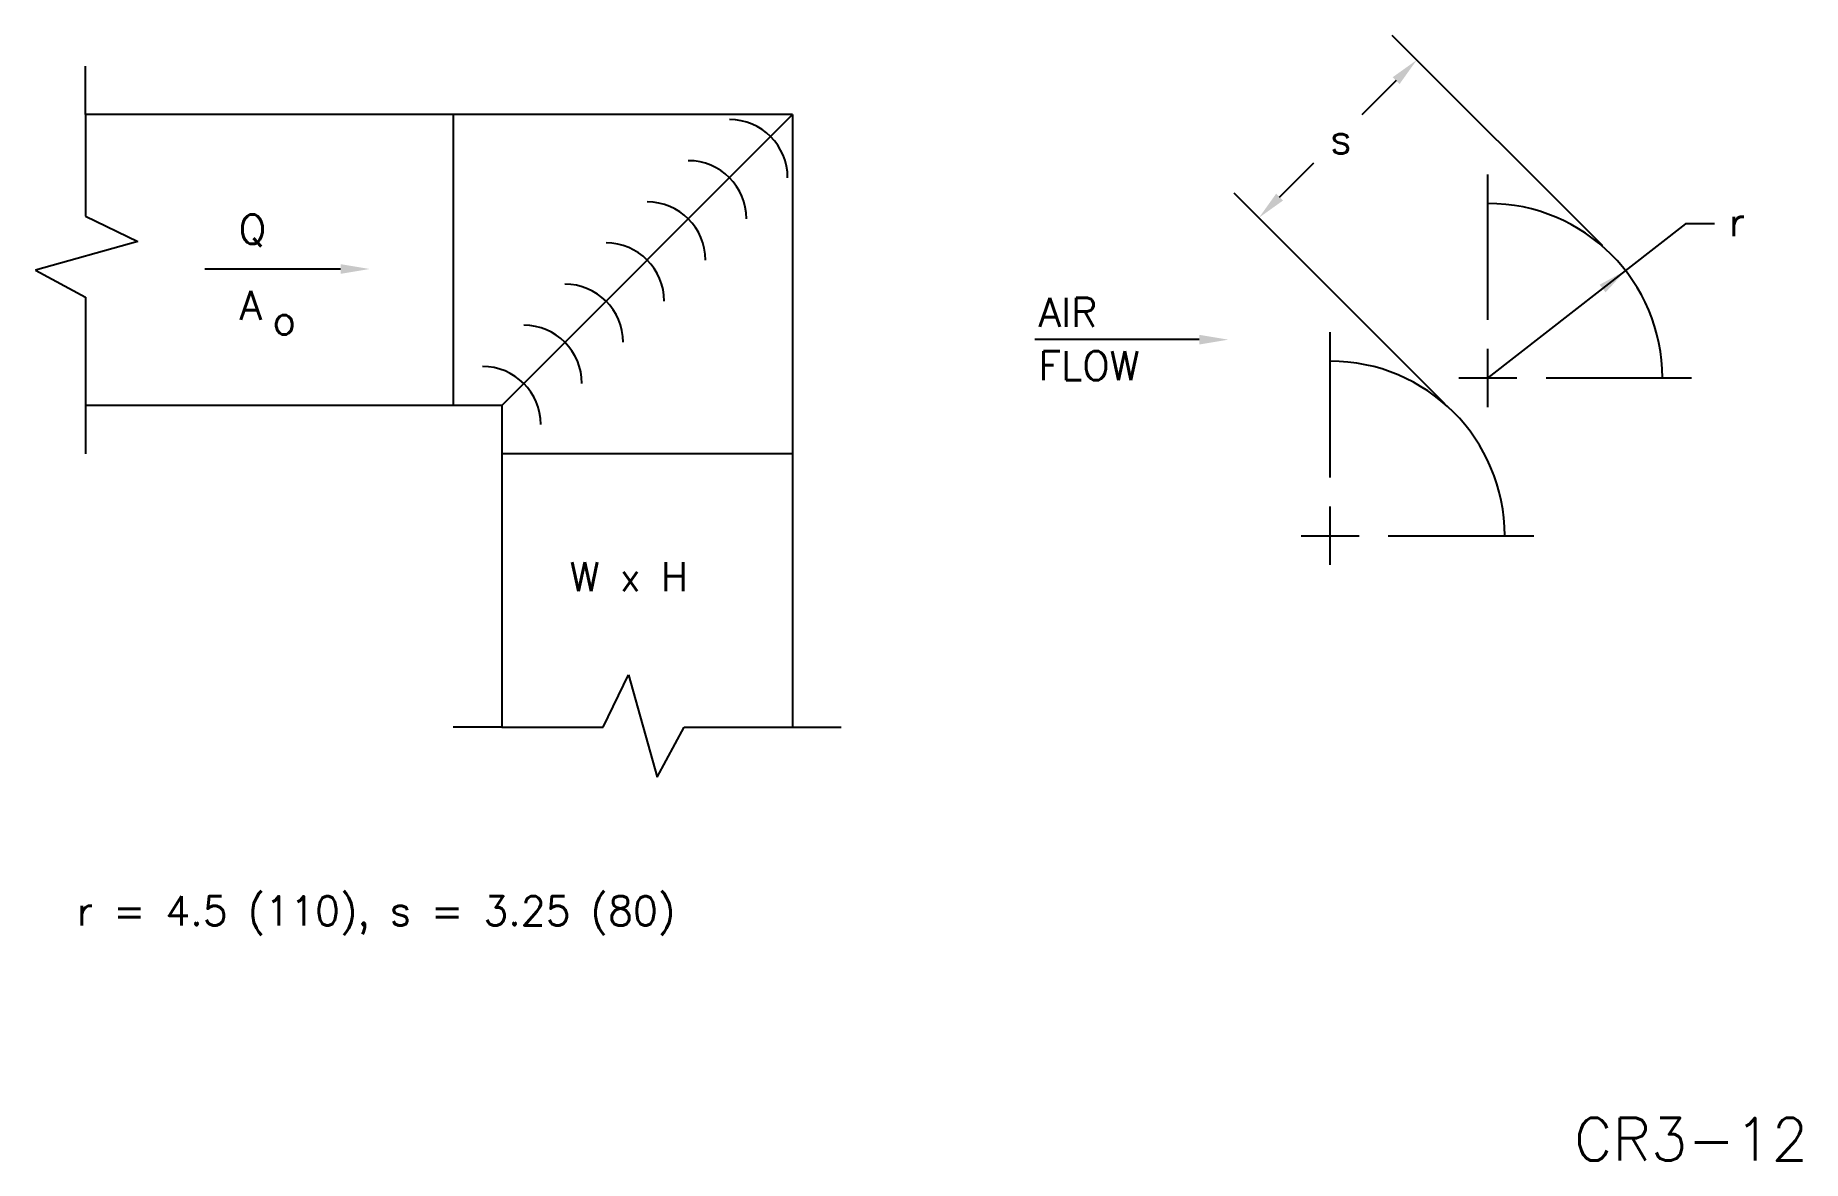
# Model space of a CAD drawing. Extents: x 1.01 to 10.13, y 1.2 to 7.
import ezdxf

# ---------------------------------------------------------------- set-up
doc = ezdxf.new("R2010")
doc.units = 0
doc.header["$LTSCALE"] = 0.5
doc.header["$MEASUREMENT"] = 0
doc.layers.get('0').update_dxf_attribs({"linetype": 'CONTINUOUS'})
doc.layers.add('NUMBER', color=3, linetype='CONTINUOUS')
doc.styles.add('ROMANS', font='romans')

msp = doc.modelspace()

# ---------------------------------------------------------------- linework, layer by layer
for p, q in [((9.0953, 5.9176), (8.009, 7.0038)), ((1.2733, 6.5953), (1.2733, 6.8453)), ((8.0302, 6.7705), (7.8536, 6.5939)), ((1.2733, 6.5953), (1.2733, 6.0714)), ((3.1688, 6.5953), (1.2733, 6.5953)), ((4.9188, 6.5953), (3.1688, 6.5953)), ((3.1688, 6.5953), (3.1688, 5.0953)), ((3.4188, 5.0953), (4.9188, 6.5953)), ((4.9188, 6.5953), (4.9188, 4.8453)), ((7.4292, 6.1694), (7.6058, 6.346)), ((8.503, 5.537), (8.503, 6.287)), ((8.2821, 5.1044), (7.1959, 6.1906)), ((9.5218, 6.0314), (8.503, 5.237)), ((9.6718, 6.0314), (9.5218, 6.0314)), ((2.5885, 5.7989), (1.8881, 5.7989)), ((1.2733, 5.6541), (1.2733, 5.0953)), ((7.6899, 4.7238), (7.6899, 5.4738)), ((7.0149, 5.4346), (6.1672, 5.4346)), ((8.503, 5.087), (8.503, 5.387)), ((8.353, 5.237), (8.653, 5.237)), ((8.803, 5.237), (9.553, 5.237)), ((9.4655, 5.237), (9.5434, 5.237)), ((3.1688, 5.0953), (1.2733, 5.0953)), ((1.2733, 5.0953), (1.2733, 4.8453)), ((3.4188, 5.0953), (3.1688, 5.0953)), ((3.4188, 5.0953), (3.4188, 4.8453)), ((4.9188, 4.8453), (3.4188, 4.8453)), ((3.4188, 4.8453), (3.4188, 3.8269)), ((4.9188, 4.8453), (4.9188, 3.8269)), ((7.6899, 4.2738), (7.6899, 4.5738)), ((7.5399, 4.4238), (7.8399, 4.4238)), ((7.9899, 4.4238), (8.7399, 4.4238)), ((3.4188, 3.8269), (3.4188, 3.439)), ((4.9188, 3.8269), (4.9188, 3.439)), ((3.4188, 3.4368), (3.1688, 3.4368)), ((3.4188, 3.4368), (3.9426, 3.4368)), ((4.36, 3.4368), (4.9188, 3.4368)), ((4.9188, 3.4368), (5.1688, 3.4368))]:
    msp.add_line(p, q)
for centre, radius in [((4.5931, 6.2695), 0.3), ((4.3809, 6.0574), 0.3), ((4.1688, 5.8453), 0.3), ((8.503, 5.237), 0.9), ((3.9567, 5.6331), 0.3), ((3.7445, 5.421), 0.3), ((3.5324, 5.2089), 0.3), ((3.3203, 4.9967), 0.3), ((7.6899, 4.4238), 0.9)]:
    msp.add_arc(centre, radius, 0, 90)
for points in [[(8.0479, 6.7528), (8.0126, 6.7881), (8.1363, 6.8765)], [(7.4469, 6.1518), (7.4115, 6.1871), (7.3231, 6.0634)], [(2.5885, 5.8239), (2.5885, 5.7739), (2.7385, 5.7989)], [(9.0791, 5.7179), (9.1099, 5.6785), (9.2128, 5.7904)], [(7.0149, 5.4596), (7.0149, 5.4096), (7.1649, 5.4346)]]:
    msp.add_solid(points)
at = {"layer": 'NUMBER', "color": 7}
for p, q in [((1.2733, 6.0714), (1.5435, 5.9416)), ((1.5435, 5.9416), (1.0145, 5.7932)), ((1.0145, 5.7932), (1.2733, 5.6541)), ((3.9426, 3.4368), (4.0725, 3.707)), ((4.0725, 3.707), (4.2209, 3.178)), ((4.2209, 3.178), (4.36, 3.4368))]:
    msp.add_line(p, q, dxfattribs=at)

# ---------------------------------------------------------------- texts
at = {"style": 'ROMANS'}
for s, p in [('s', (7.6904, 6.3949)), ('Q', (2.0627, 5.9293)), ('r', (9.7457, 5.9677)), ('A', (2.068, 5.5368)), ('AIR', (6.1871, 5.5008)), ('o', (2.2364, 5.461)), ('FLOW', (6.1871, 5.2253)), ('W x H', (3.7701, 4.1371)), ('r = 4.5 (110), s = 3.25 (80)', (1.2285, 2.4143))]:
    msp.add_text(s, height=0.15, dxfattribs=at).set_placement(p)
at = {"layer": 'NUMBER', "style": 'ROMANS'}
msp.add_text('CR3-12', height=0.22, dxfattribs=at).set_placement((8.9475, 1.2011))

doc.saveas('drawing.dxf')
